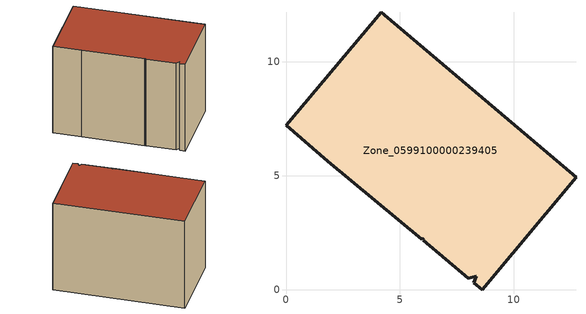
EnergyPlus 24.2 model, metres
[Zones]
Zone_0599100000239405
 floor ground (C_G): 6.01,2.15 6.05,2.2 5.99,2.24 5.96,2.2 1.84,5.62 0,7.21 4.17,12.15 12.72,4.93 8.6,0 8.24,0.3 8.34,0.58 7.99,0.51 z0
 wall outside (C_F): 5.99,2.24 6.05,2.2 6.01,2.15 7.99,0.51 8.34,0.58 8.24,0.3 8.6,0 12.72,4.93 4.17,12.15 0,7.21 1.84,5.62 5.96,2.2 5.99,2.24 z0:8.36
 roof outside (C_R): 6.05,2.2 6.01,2.15 7.99,0.51 8.34,0.58 8.24,0.3 8.6,0 12.72,4.93 4.17,12.15 0,7.21 1.84,5.62 5.96,2.2 5.99,2.24 z8.36
[BUILDING]
Pand.0599100000239405: North Axis=0; Terrain=City; Loads Convergence Tolerance Value=0.04; Temperature Convergence Tolerance Value=0.4; Solar Distribution=FullExterior; Maximum Number of Warmup Days=25; Minimum Number of Warmup Days=1
[Site:Location]
Rotterdam.The.Hague.AP_ZH_NLD Design_Conditions: Latitude=51.96; Longitude=4.45; Time Zone=1; Elevation=-4.5
[SITE:GROUNDTEMPERATURE:BUILDINGSURFACE]
18, 18, 18, 18, 18, 18, 18, 18, 18, 18, 18, 18
[MATERIAL] Thermal Absorptance=0.9; Solar Absorptance=0.7; Visible Absorptance=0.7
Name | Roughness | Thickness | Conductivity | Density | Specific Heat
G.TC.1946-1964 | MediumSmooth | 0.15 | 1 | 540 | 1210
F.TC.1946-1964 | Rough | 0.3 | 0.857143 | 1920 | 840
R.TC.1946-1964 | MediumRough | 0.2 | 0.235294 | 1500 | 1000
[CONSTRUCTION]
C_G: G.TC.1946-1964
C_F: F.TC.1946-1964
C_R: R.TC.1946-1964
[ZONE]
Zone_0599100000239405: Type=1; Multiplier=1; Ceiling Height=Autocalculate; Volume=Autocalculate; Floor Area=autocalculate; Part of Total Floor Area=Yes
[ZONEINFILTRATION:DESIGNFLOWRATE]
Infil_Zone_0599100000239405: Zone or ZoneList or Space or SpaceList=Zone_0599100000239405; Schedule=AlwaysOn; Design Flow Rate Calculation Method=Flow/Area; Flow Rate per Floor Area=0.003; Constant Term Coefficient=1; Temperature Term Coefficient=0; Velocity Term Coefficient=0; Velocity Squared Term Coefficient=0
[HVACTEMPLATE:ZONE:IDEALLOADSAIRSYSTEM]
Zone_0599100000239405: Maximum Heating Supply Air Temperature=50; Minimum Cooling Supply Air Temperature=13; Maximum Heating Supply Air Humidity Ratio=0.0156; Minimum Cooling Supply Air Humidity Ratio=0.0077; Heating Limit=NoLimit; Cooling Limit=NoLimit; Dehumidification Control Type=ConstantSensibleHeatRatio; Cooling Sensible Heat Ratio=0.7; Dehumidification Setpoint=60; Humidification Control Type=None; Humidification Setpoint=30; Outdoor Air Method=None; Outdoor Air Flow Rate per Person=0.00944; Outdoor Air Flow Rate per Zone Floor Area=0; Outdoor Air Flow Rate per Zone=0; Demand Controlled Ventilation Type=None; Outdoor Air Economizer Type=NoEconomizer; Heat Recovery Type=None; Sensible Heat Recovery Effectiveness=0.7; Latent Heat Recovery Effectiveness=0.65
[ZONECONTROL:THERMOSTAT]
ThermostatControl_Zone_0599100000239405: Zone or ZoneList=Zone_0599100000239405; Control Type Schedule=DualSetpointControlType; Control 1=Thermostat_Zone_0599100000239405; Temperature Difference Between Cutout And Setpoint=0
[THERMOSTATSETPOINT:DUALSETPOINT]
Thermostat_Zone_0599100000239405: Heating Setpoint Temperature Schedule=HeatingSetpoint_Zone_0599100000239405; Cooling Setpoint Temperature Schedule=CoolingSetpoint_Zone_0599100000239405
[SCHEDULE:COMPACT]
HeatingSetpoint_Zone_0599100000239405: Through: 12/31, For: AllDays, Until: 24:00, 21
CoolingSetpoint_Zone_0599100000239405: Through: 12/31, For: AllDays, Until: 24:00, 24
DualSetpointControlType: Through: 12/31, For: AllDays, Until: 24:00, 4
AlwaysOn: Through: 12/31, For: AllDays, Until: 24:00, 1
